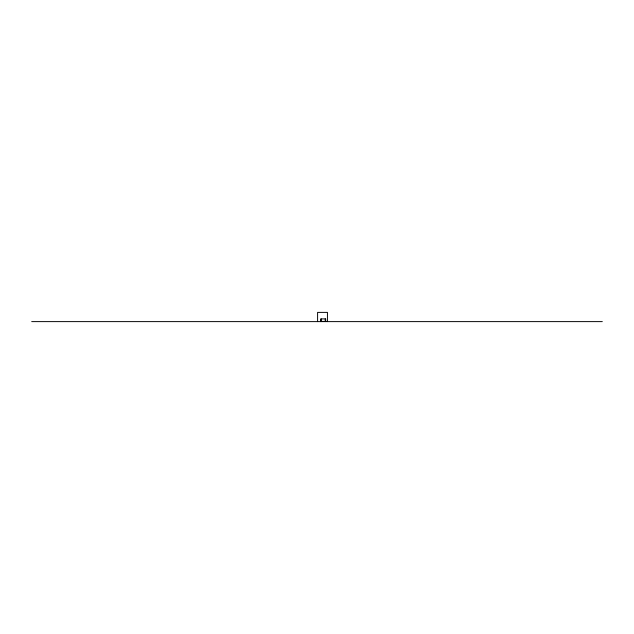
<?xml version="1.0" encoding="UTF-8"?>
<svg xmlns="http://www.w3.org/2000/svg" width="634" height="634" viewBox="0 0 634 634"><rect width="100%" height="100%" fill="white"/><g stroke="black" fill="none" stroke-linecap="round" stroke-linejoin="round"><path stroke-width="0.95" d="M31.7 321.612L602.3 321.612M327.445 321.612L327.445 312.388L317.594 312.388L317.594 321.612M325.694 321.612L325.694 318.902L320.804 318.902L320.804 321.612M325.258 318.902L325.258 321.39L321.145 321.39L321.145 318.902"/></g></svg>
